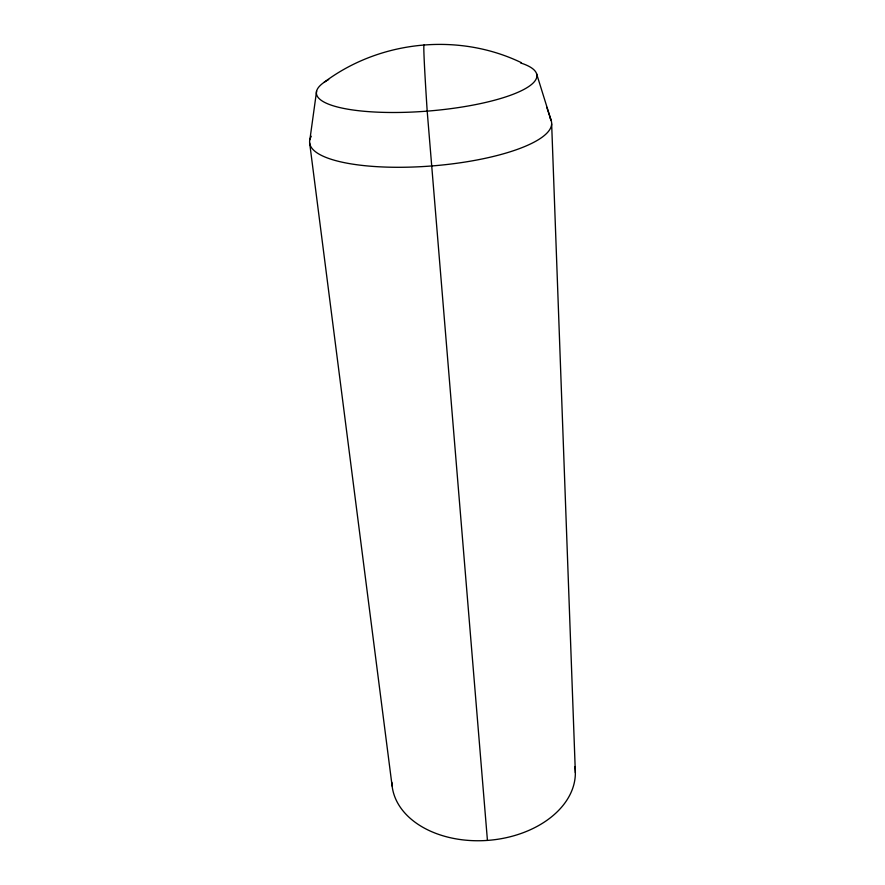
<?xml version="1.0" encoding="UTF-8"?>
<svg xmlns="http://www.w3.org/2000/svg" width="885" height="885" viewBox="0 0 885 885"><rect width="100%" height="100%" fill="white"/><g stroke="black" fill="none" stroke-linecap="round" stroke-linejoin="round"><path stroke-width="1.33" d="M316.609 91.044L309.894 139.587M324.043 82.382C379.687 40.411 458.319 32.347 521.177 62.581M546.786 107.295L551.2 120.67L536.576 73.709M309.639 142.872L392.121 786.046M487.436 840.407L427.19 111.134A198.517 2.589 85.6 0 1 424.225 45.378M551.654 123.911L575.361 772.771M520.623 62.957A110.614 26.804 -4.7 0 1 430.696 110.846A110.614 26.804 -4.7 0 1 328.678 79.528M550.26 118.59A121.411 33.21 -4.7 0 1 429.712 166.114A121.411 33.21 -4.7 0 1 311.288 136.268M574.874 766.532A91.929 63.576 -4.7 0 1 489.316 840.263A91.929 63.576 -4.7 0 1 391.845 782.307"/></g></svg>
